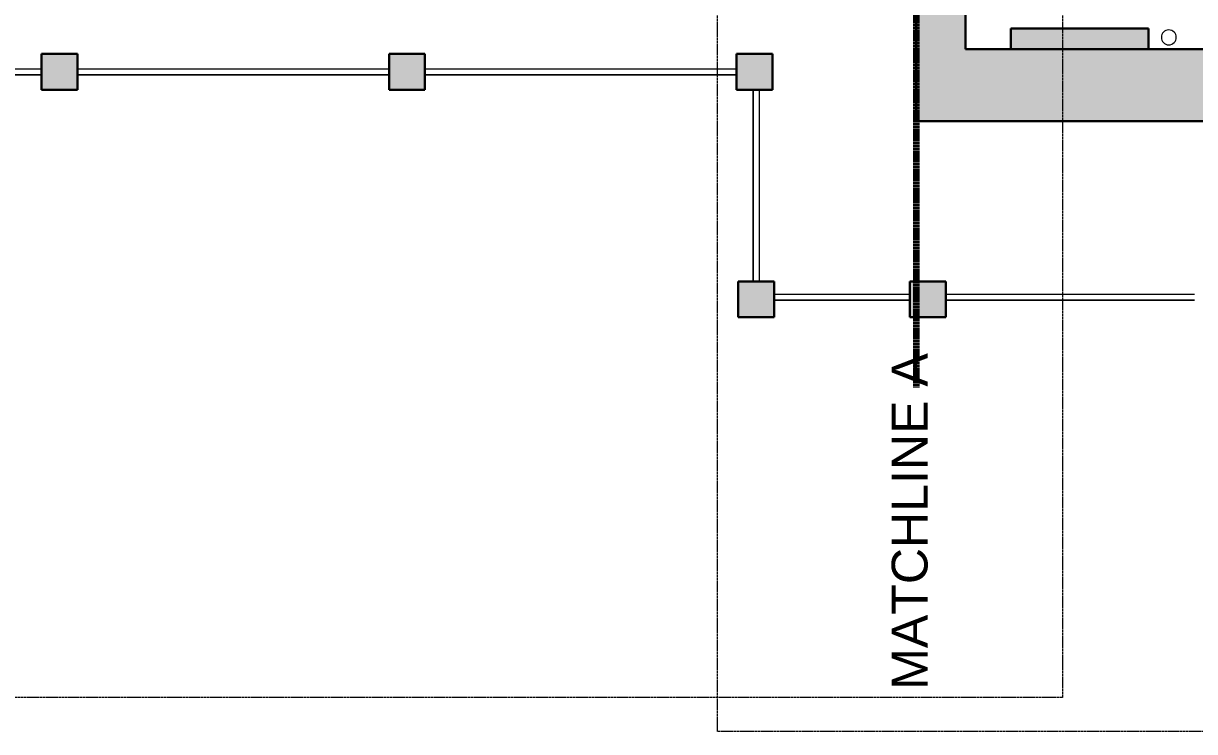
# Model space of a CAD drawing. Header units: inches. Extents: x -1287 to 1590, y -3558 to 989.
# Drawn here: x -297.1 to 94.9, y -205.5 to 31.5 of the extents above; entities that cross this region are included whole.
import ezdxf

# ---------------------------------------------------------------- set-up
doc = ezdxf.new("R2010")
doc.units = ezdxf.units.IN
doc.header["$MEASUREMENT"] = 0
doc.linetypes.add('Dash', pattern=[0.25, 0.125, -0.125])
doc.linetypes.add('Dash_2_', pattern=[0.25, 0.125, -0.125])
for name, color, linetype, lineweight in [('A-ANNO-MATC', 214, 'Dash', 140), ('A-COLS', 52, 'Continuous', 18), ('A-FLOR', 192, 'Continuous', 18), ('A-FLOR-HRAL', 11, 'Continuous', 18), ('A-ROOF', 132, 'Continuous', 18), ('A-WALL', 113, 'Continuous', 18), ('A-WALL-PATT', 111, 'Continuous', 18), ('G-ANNO-SYMB', 111, 'Continuous', 9), ('G-ANNO-TEXT', 231, 'Continuous', 9)]:
    doc.layers.add(name, color=color, linetype=linetype, lineweight=lineweight)
doc.styles.add('Swis721 Lt BT_2', font='swissl.ttf', dxfattribs={"height": 12})

# ---------------------------------------------------------------- blocks, each defined once
blk = doc.blocks.new('Top Rail Type - Top Rail_Internal_-5011479-1st Floor Construction')
at = {"layer": 'A-FLOR-HRAL', "lineweight": 9}
for p, q in [((-395.34, 16.32), (-291.02, 16.32)), ((-279.02, 16.32), (-174.7, 16.32)), ((-162.7, 16.32), (-58.38, 16.32)), ((-291.02, 14.32), (-395.34, 14.32)), ((-174.7, 14.32), (-279.02, 14.32)), ((-58.38, 14.32), (-162.7, 14.32)), ((-52.85, -54.86), (-52.85, 9.32)), ((-50.85, 9.32), (-50.85, -54.86)), ((-45.85, -59.18), (-0.35, -59.18)), ((-0.35, -61.18), (-45.85, -61.18)), ((11.65, -59.18), (94.9, -59.18)), ((94.9, -61.18), (11.65, -61.18))]:
    blk.add_line(p, q, dxfattribs=at)
blk = doc.blocks.new('Top Rail Type - Top Rail_Internal_-V4-1st Floor Construction')
at = {"layer": 'A-FLOR-HRAL', "lineweight": 9}
for p, q in [((-395.34, 16.32), (-291.02, 16.32)), ((-279.02, 16.32), (-174.7, 16.32)), ((-162.7, 16.32), (-58.38, 16.32)), ((-395.34, 14.32), (-291.02, 14.32)), ((-279.02, 14.32), (-174.7, 14.32)), ((-162.7, 14.32), (-58.38, 14.32)), ((-52.85, 9.32), (-52.85, -54.86)), ((-50.85, 9.32), (-50.85, -54.86)), ((-45.85, -59.18), (-0.35, -59.18)), ((-45.85, -61.18), (-0.35, -61.18)), ((11.65, -59.18), (94.9, -59.18)), ((11.65, -61.18), (94.9, -61.18))]:
    blk.add_line(p, q, dxfattribs=at)

msp = doc.modelspace()

# ---------------------------------------------------------------- hatches: boundary and pattern name
at = {"layer": 'A-COLS'}
for points in [[(-291.02, 9.32), (-279.02, 9.32), (-279.02, 21.32), (-291.02, 21.32)], [(-174.7, 9.32), (-162.7, 9.32), (-162.7, 21.32), (-174.7, 21.32)], [(-58.38, 9.32), (-46.38, 9.32), (-46.38, 21.32), (-58.38, 21.32)], [(-0.35, -66.86), (11.65, -66.86), (11.65, -54.86), (-0.35, -54.86)]]:
    msp.add_hatch(color=250, dxfattribs=at).paths.add_polyline_path(points, flags=0)
at = {"layer": 'A-ROOF'}
msp.add_hatch(color=250, dxfattribs=at).paths.add_polyline_path([(-57.85, -66.86), (-45.85, -66.86), (-45.85, -54.86), (-57.85, -54.86)], flags=0)
at = {"layer": 'A-WALL-PATT', "lineweight": 9}
h = msp.add_hatch(color=7, dxfattribs=at)
h.paths.add_polyline_path([(1.72, -1.17), (18.22, -1.17), (18.22, 116.22), (1.72, 116.22), (1.72, 47.47)], flags=0)
h.paths.add_polyline_path([(1.72, 154.72), (18.22, 154.72), (18.22, 335.37), (1.72, 335.37), (1.72, 158.24)], flags=0)
h.paths.add_polyline_path([(1.72, 388.37), (18.22, 388.37), (18.22, 814.52), (1.72, 814.52), (1.72, 423.46)], flags=0)
msp.add_hatch(color=7, dxfattribs=at).paths.add_polyline_path([(33.44, 22.83), (79.44, 22.83), (79.44, 29.83), (33.44, 29.83)], flags=0)
h = msp.add_hatch(color=7, dxfattribs=at)
h.paths.add_polyline_path([(452.05, -1.17), (464.28, -1.17), (464.28, 22.83), (18.22, 22.83), (18.22, -1.17), (423.19, -1.17)], flags=0)
h.paths.add_polyline_path([(420.78, -0.27), (420.78, 1.73), (423.19, 1.73), (423.19, -0.27)], flags=0)

# ---------------------------------------------------------------- linework, layer by layer
at = {"layer": 'A-ANNO-MATC'}
msp.add_line((1.72, 857.52), (1.72, -90.48), dxfattribs=at)
at = {"layer": 'A-COLS', "color": 8, "lineweight": 30}
for p, q in [((-279.02, 21.32), (-291.02, 21.32)), ((-291.02, 21.32), (-291.02, 9.32)), ((-279.02, 9.32), (-279.02, 21.32)), ((-162.7, 21.32), (-174.7, 21.32)), ((-174.7, 21.32), (-174.7, 9.32)), ((-162.7, 9.32), (-162.7, 21.32)), ((-46.38, 21.32), (-58.38, 21.32)), ((-58.38, 21.32), (-58.38, 9.32)), ((-46.38, 9.32), (-46.38, 21.32)), ((-291.02, 9.32), (-279.02, 9.32)), ((-174.7, 9.32), (-162.7, 9.32)), ((-58.38, 9.32), (-46.38, 9.32)), ((11.65, -54.86), (-0.35, -54.86)), ((-0.35, -54.86), (-0.35, -66.86)), ((11.65, -66.86), (11.65, -54.86)), ((-0.35, -66.86), (11.65, -66.86))]:
    msp.add_line(p, q, dxfattribs=at)
at = {"layer": 'A-FLOR'}
for start, end in [(0, 180), (180, 0)]:
    msp.add_arc((86.28, 26.83), 2.5, start, end, dxfattribs=at)
at = {"layer": 'A-ROOF', "color": 8, "lineweight": 30}
for p, q in [((-45.85, -54.86), (-57.85, -54.86)), ((-57.85, -54.86), (-57.85, -66.86)), ((-45.85, -66.86), (-45.85, -54.86)), ((-57.85, -66.86), (-45.85, -66.86))]:
    msp.add_line(p, q, dxfattribs=at)
at = {"layer": 'A-WALL', "color": 8, "lineweight": 30}
for p, q in [((18.22, 22.83), (18.22, 116.22)), ((1.72, 47.47), (1.72, -1.17)), ((79.44, 29.83), (33.44, 29.83)), ((33.44, 29.83), (33.44, 22.83)), ((79.44, 22.83), (79.44, 29.83)), ((464.28, 22.83), (18.22, 22.83)), ((1.72, -1.17), (480.78, -1.17))]:
    msp.add_line(p, q, dxfattribs=at)
at = {"layer": 'G-ANNO-SYMB', "linetype": 'Dash_2_'}
for p, q in [((-64.8, -205.54), (-64.8, 988.77)), ((50.74, 980.7), (50.74, -194.11)), ((50.74, -194.11), (-1179.72, -194.11)), ((1590.16, -205.54), (-64.8, -205.54))]:
    msp.add_line(p, q, dxfattribs=at)

# ---------------------------------------------------------------- block references
at = {"layer": 'A-FLOR-HRAL', "lineweight": 9}
for name in ['Top Rail Type - Top Rail_Internal_-5011479-1st Floor Construction', 'Top Rail Type - Top Rail_Internal_-V4-1st Floor Construction']:
    msp.add_blockref(name, (0, 0), dxfattribs=at)

# ---------------------------------------------------------------- texts
at = {"layer": 'G-ANNO-TEXT', "color": 7, "insert": (-6.47, -191.57), "char_height": 12, "width": 127.1085, "attachment_point": 1, "rotation": 90, "style": 'Swis721 Lt BT_2'}
msp.add_mtext('MATCHLINE A', dxfattribs=at)

doc.saveas('drawing.dxf')
